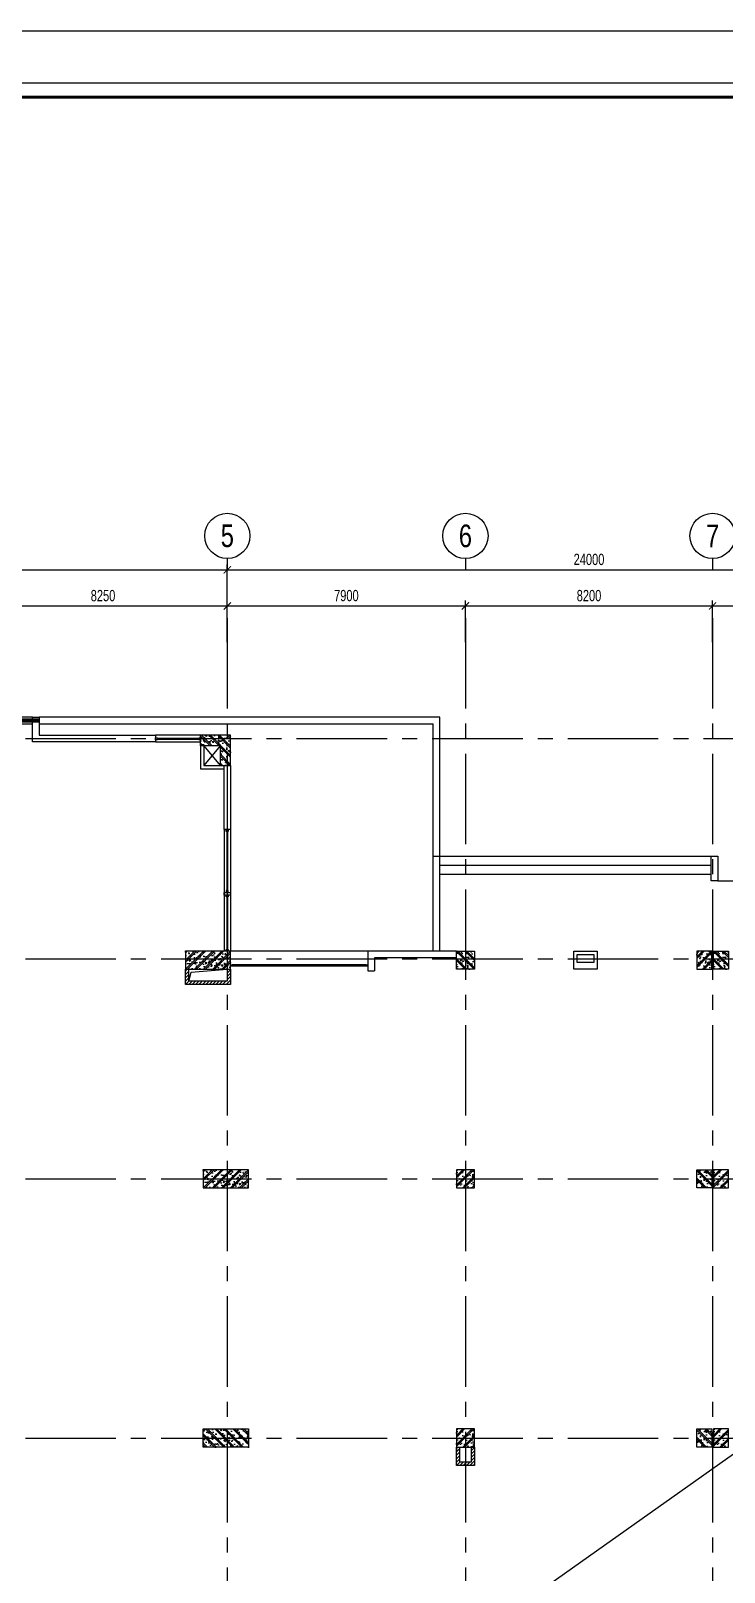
# Model space of a CAD drawing. Header units: millimetres. Extents: x 0 to 132458, y 0 to 365310.
# Drawn here: x 42305 to 65310, y 314183 to 365310 of the extents above; entities that cross this region are included whole.
import ezdxf
from ezdxf.enums import TextEntityAlignment as Align

# ---------------------------------------------------------------- set-up
doc = ezdxf.new("R2010")
doc.units = ezdxf.units.MM
doc.header["$LTSCALE"] = 400
doc.header["$PDSIZE"] = -2
doc.linetypes.add('CENTER2', pattern=[1.125, 0.75, -0.125, 0.125, -0.125])
doc.layers.get('0').update_dxf_attribs({"lineweight": 5})
doc.layers.get('Defpoints').update_dxf_attribs({"color": 2})
doc.layers.add('02.CDC.DIM', color=1, linetype='Continuous', lineweight=20)
for name, color, linetype in [('CDC-KHUNGTEN', 9, 'Continuous'), ('CDC.01.AXIS', 160, 'CENTER2'), ('CDC.02.DIM', 1, 'Continuous'), ('CDC.03.BORDER', 3, 'Continuous'), ('CDC.05.STEEL', 4, 'Continuous'), ('CDC.10.HATCH', 9, 'Continuous'), ('CDC.11.NOTE', 8, 'Continuous'), ('KCS_LANH_TO', 3, 'Continuous')]:
    doc.layers.add(name, color=color, linetype=linetype)
doc.layers.add('KCS_Plotter', color=11, linetype='Continuous', plot=False)
doc.styles.add('BIGTEXT', font='arial.ttf', dxfattribs={"width": 0.8})
doc.styles.add('KCS_SMTEXT', font='arial.ttf', dxfattribs={"width": 0.7})
doc.dimstyles.new('KCS_DIM150', dxfattribs={"dimscale": 150, "dimtxt": 2.5, "dimasz": 1.6, "dimexe": 1.2, "dimexo": 0, "dimgap": 1, "dimtad": 1, "dimdec": 0, "dimzin": 0, "dimdsep": 46, "dimtxsty": 'KCS_SMTEXT', "dimblk": 'ARCHTICK', "dimcen": 0, "dimdle": 1, "dimclrd": 256, "dimclre": 256, "dimclrt": 2, "dimadec": 0, "dimazin": 0, "dimtfac": 1, "dimtdec": 0, "dimtix": 1, "dimtmove": 2, "dimatfit": 3, "dimfxl": 1, "dimtolj": 1, "dimtzin": 0, "dimarcsym": 0})

# ---------------------------------------------------------------- blocks, each defined once
blk = doc.blocks.new('T1')
at = {"layer": 'CDC.10.HATCH'}
h = blk.add_hatch(dxfattribs=at)
h.set_pattern_fill('CHAU-01', color=256, scale=50, style=0, pattern_type=2)
h.set_pattern_definition([(130, (3514359.5, 0), (-358.63009, -31.376067), [37.5, -412.5]), (185, (3514359.5, 0), (69.37567, 376.09607), [30, -330]), (79.5486, (3514329.6, -2.6), (-289.25469, 344.71977), [31.870095, -350.571056]), (133.8158, (3514359.5, 100), (-533.62052, -82.75951), [56.25, -618.75]), (83.3644, (3514315.03, 93.1), (-467.33135, 487.05894), [47.80514, -525.8565]), (188.8158, (3514359.5, 100), (-467.33097, 487.0593), [45, -495]), (159, (3514309.5, 75), (-298.453526, -201.309445), [37.5, -412.5]), (214, (3514309.5, 75), (-121.657666, 362.57502), [30, -330]), (108.5486, (3514284.63, 58.22), (-420.111314, 161.26525), [31.870095, -350.571056]), (142.5, (3514359.5, 0), (-6.079928, 166.446927), [0, -326, 0, -335, 0, -331.25]), (172.5, (3514359.5, 0), (-131.534769, 197.205856), [0, -191, 0, -318.5, 0, -126.25]), (212.5, (3514471, 0), (-266.911218, -11.277436), [0, -125, 0, -390, 0, -517.5]), (222.5, (3514521, 0), (-291.593085, 50.05249), [0, -162.5, 0, -259, 0, -367.5]), (135, (3514359.5, 0), (150.26019, 150.26019), []), (135, (3514359.5, 61.25), (150.26019, 150.26019), [])])
h.paths.add_polyline_path([(1773680, -72848), (1773790, -72848), (1773790, -73738), (1773680, -73738)])
h.paths.add_polyline_path([(1772790, -72848), (1773680, -72848), (1773680, -73738), (1773440, -73738), (1773440, -73088), (1772790, -73088)])
h.paths.add_polyline_path([(1772790, -72738), (1773680, -72738), (1773680, -72848), (1772790, -72848)])
h.paths.add_polyline_path([(1773680, -72738), (1773790, -72738), (1773790, -72848), (1773680, -72848)])
h = blk.add_hatch(dxfattribs=at)
h.set_pattern_fill('CHAU-01', color=256, scale=50, style=0, pattern_type=2)
h.set_pattern_definition([(230, (3514359.5, -183495.4), (-358.63009, 31.376067), [37.5, -412.5]), (175, (3514359.5, -183495.4), (69.37567, -376.09607), [30, -330]), (280.4514, (3514329.6, -183492.77), (-289.25469, -344.71977), [31.870095, -350.571056]), (226.1842, (3514359.5, -183595.4), (-533.62052, 82.75951), [56.25, -618.75]), (276.6356, (3514315.03, -183588.5), (-467.33135, -487.05894), [47.80514, -525.8565]), (171.1842, (3514359.5, -183595.4), (-467.33097, -487.0593), [45, -495]), (201, (3514309.5, -183570.4), (-298.453526, 201.309445), [37.5, -412.5]), (146, (3514309.5, -183570.4), (-121.657666, -362.57502), [30, -330]), (251.4514, (3514284.63, -183553.6), (-420.111314, -161.26525), [31.870095, -350.571056]), (217.5, (3514359.5, -183495.39), (-6.079928, -166.446927), [0, -326, 0, -335, 0, -331.25]), (187.5, (3514359.5, -183495.39), (-131.534769, -197.205856), [0, -191, 0, -318.5, 0, -126.25]), (147.5, (3514471, -183495.39), (-266.911218, 11.277436), [0, -125, 0, -390, 0, -517.5]), (137.5, (3514521, -183495.39), (-291.593085, -50.05249), [0, -162.5, 0, -259, 0, -367.5]), (225, (3514359.5, -183495.39), (150.26019, -150.26019), []), (225, (3514359.5, -183556.64), (150.26019, -150.26019), [])])
h.paths.add_polyline_path([(1772290, -80498), (1773680, -80498), (1773680, -80148), (1772290, -80148)])
h.paths.add_polyline_path([(1772290, -80148), (1773680, -80148), (1773680, -79898), (1772290, -79898)])
h.paths.add_polyline_path([(1773680, -80148), (1773790, -80148), (1773790, -79898), (1773680, -79898)])
h.paths.add_polyline_path([(1773680, -80498), (1773790, -80498), (1773790, -80148), (1773680, -80148)])
h = blk.add_hatch(dxfattribs=at)
h.set_pattern_fill('CHAU-01', color=256, scale=50, angle=270, style=0, pattern_type=2)
h.set_pattern_definition([(320, (32523.42, -387218.96), (-31.376067, -358.63009), [37.5, -412.5]), (265, (32523.4, -387218.96), (376.09607, 69.37567), [30, -330]), (10.4514, (32520.8, -387248.85), (344.71977, -289.25469), [31.870095, -350.571056]), (316.1842, (32623.4, -387218.96), (-82.75951, -533.62052), [56.25, -618.75]), (6.6356, (32616.5, -387263.43), (487.05894, -467.33135), [47.80514, -525.8565]), (261.1842, (32623.4, -387218.96), (487.0593, -467.33097), [45, -495]), (291, (32598.42, -387268.96), (-201.309445, -298.453526), [37.5, -412.5]), (236, (32598.4, -387268.96), (362.57502, -121.657666), [30, -330]), (341.4514, (32581.64, -387293.83), (161.26525, -420.111314), [31.870095, -350.571056]), (307.5, (32523.42, -387218.96), (166.446927, -6.079928), [0, -326, 0, -335, 0, -331.25]), (277.5, (32523.42, -387218.96), (197.205856, -131.534769), [0, -191, 0, -318.5, 0, -126.25]), (237.5, (32523.42, -387107.46), (-11.277436, -266.911218), [0, -125, 0, -390, 0, -517.5]), (227.5, (32523.42, -387057.46), (50.05249, -291.593085), [0, -162.5, 0, -259, 0, -367.5]), (315, (32523.42, -387218.96), (150.26019, 150.26019), []), (315, (32584.67, -387218.96), (150.26019, 150.26019), [])])
h.paths.add_polyline_path([(1781880, -80498), (1781280, -80498), (1781280, -79898), (1781880, -79898)])
h = blk.add_hatch(dxfattribs=at)
h.set_pattern_fill('CHAU-01', color=256, scale=50, angle=270, style=0, pattern_type=2)
h.set_pattern_definition([(220, (3538511.33, -387218.96), (31.376067, -358.63009), [37.5, -412.5]), (275, (3538511.33, -387218.96), (-376.09607, 69.37567), [30, -330]), (169.5486, (3538513.94, -387248.85), (-344.71977, -289.25469), [31.870095, -350.571056]), (223.8158, (3538411.33, -387218.96), (82.75951, -533.62052), [56.25, -618.75]), (173.3644, (3538418.2, -387263.43), (-487.05894, -467.33135), [47.80514, -525.8565]), (278.8158, (3538411.3, -387218.96), (-487.0593, -467.33097), [45, -495]), (249, (3538436.33, -387268.96), (201.309445, -298.453526), [37.5, -412.5]), (304, (3538436.33, -387268.96), (-362.57502, -121.657666), [30, -330]), (198.5486, (3538453.1, -387293.83), (-161.26525, -420.111314), [31.870095, -350.571056]), (232.5, (3538511.33, -387218.96), (-166.446927, -6.079928), [0, -326, 0, -335, 0, -331.25]), (262.5, (3538511.33, -387218.96), (-197.205856, -131.534769), [0, -191, 0, -318.5, 0, -126.25]), (302.5, (3538511.33, -387107.46), (11.277436, -266.911218), [0, -125, 0, -390, 0, -517.5]), (312.5, (3538511.33, -387057.46), (-50.05249, -291.593085), [0, -162.5, 0, -259, 0, -367.5]), (225, (3538511.33, -387218.96), (-150.26019, 150.26019), []), (225, (3538450.08, -387218.96), (-150.26019, 150.26019), [])])
h.paths.add_polyline_path([(1789255, -79898), (1789255, -80498), (1789755, -80498), (1789755, -79898)])
h = blk.add_hatch(dxfattribs=at)
h.set_pattern_fill('CHAU-01', color=256, scale=50, angle=270, style=0, pattern_type=2)
h.set_pattern_definition([(320, (41048.68, -387218.96), (-31.376067, -358.63009), [37.5, -412.5]), (265, (41048.68, -387218.96), (376.09607, 69.37567), [30, -330]), (10.4514, (41046.06, -387248.85), (344.71977, -289.25469), [31.870095, -350.571056]), (316.1842, (41148.68, -387218.96), (-82.75951, -533.62052), [56.25, -618.75]), (6.6356, (41141.8, -387263.43), (487.05894, -467.33135), [47.80514, -525.8565]), (261.1842, (41148.7, -387218.96), (487.0593, -467.33097), [45, -495]), (291, (41123.68, -387268.96), (-201.309445, -298.453526), [37.5, -412.5]), (236, (41123.68, -387268.96), (362.57502, -121.657666), [30, -330]), (341.4514, (41106.9, -387293.83), (161.26525, -420.111314), [31.870095, -350.571056]), (307.5, (41048.68, -387218.96), (166.446927, -6.079928), [0, -326, 0, -335, 0, -331.25]), (277.5, (41048.68, -387218.96), (197.205856, -131.534769), [0, -191, 0, -318.5, 0, -126.25]), (237.5, (41048.68, -387107.46), (-11.277436, -266.911218), [0, -125, 0, -390, 0, -517.5]), (227.5, (41048.68, -387057.46), (50.05249, -291.593085), [0, -162.5, 0, -259, 0, -367.5]), (315, (41048.68, -387218.96), (150.26019, 150.26019), []), (315, (41109.93, -387218.96), (150.26019, 150.26019), [])])
h.paths.add_polyline_path([(1790305, -79898), (1790305, -80498), (1789805, -80498), (1789805, -79898)])
h = blk.add_hatch(dxfattribs=at)
h.set_pattern_fill('CHAU-01', color=256, scale=50, style=0, pattern_type=2)
h.set_pattern_definition([(230, (3514949.54, -190745.43), (-358.63009, 31.376067), [37.5, -412.5]), (175, (3514949.54, -190745.43), (69.37567, -376.09607), [30, -330]), (280.4514, (3514919.65, -190742.8), (-289.25469, -344.71977), [31.870095, -350.571056]), (226.1842, (3514949.54, -190845.43), (-533.62052, 82.75951), [56.25, -618.75]), (276.6356, (3514905.07, -190838.53), (-467.33135, -487.05894), [47.80514, -525.8565]), (171.1842, (3514949.54, -190845.43), (-467.33097, -487.0593), [45, -495]), (201, (3514899.54, -190820.43), (-298.453526, 201.309445), [37.5, -412.5]), (146, (3514899.54, -190820.43), (-121.657666, -362.57502), [30, -330]), (251.4514, (3514874.67, -190803.65), (-420.111314, -161.26525), [31.870095, -350.571056]), (217.5, (3514949.54, -190745.43), (-6.079928, -166.446927), [0, -326, 0, -335, 0, -331.25]), (187.5, (3514949.54, -190745.43), (-131.534769, -197.205856), [0, -191, 0, -318.5, 0, -126.25]), (147.5, (3515061.04, -190745.43), (-266.911218, 11.277436), [0, -125, 0, -390, 0, -517.5]), (137.5, (3515111.04, -190745.43), (-291.593085, -50.05249), [0, -162.5, 0, -259, 0, -367.5]), (225, (3514949.54, -190745.43), (150.26019, -150.26019), []), (225, (3514949.54, -190806.68), (150.26019, -150.26019), [])])
h.paths.add_polyline_path([(1772880, -87748), (1774270, -87748), (1774270, -87398), (1772880, -87398)])
h.paths.add_polyline_path([(1772880, -87398), (1774270, -87398), (1774270, -87148), (1772880, -87148)])
h.paths.add_polyline_path([(1774270, -87398), (1774380, -87398), (1774380, -87148), (1774270, -87148)])
h.paths.add_polyline_path([(1774270, -87748), (1774380, -87748), (1774380, -87398), (1774270, -87398)])
h = blk.add_hatch(dxfattribs=at)
h.set_pattern_fill('CHAU-01', color=256, scale=50, angle=270, style=0, pattern_type=2)
h.set_pattern_definition([(40, (32523.42, 219573.62), (-31.376067, 358.63009), [37.5, -412.5]), (95, (32523.4, 219573.6), (376.09607, -69.37567), [30, -330]), (349.5486, (32520.8, 219603.5), (344.71977, 289.25469), [31.870095, -350.571056]), (43.8158, (32623.4, 219573.6), (-82.75951, 533.62052), [56.25, -618.75]), (353.3644, (32616.5, 219618.1), (487.05894, 467.33135), [47.80514, -525.8565]), (98.8158, (32623.4, 219573.6), (487.0593, 467.33097), [45, -495]), (69, (32598.42, 219623.62), (-201.309445, 298.453526), [37.5, -412.5]), (124, (32598.4, 219623.6), (362.57502, 121.657666), [30, -330]), (18.5486, (32581.64, 219648.5), (161.26525, 420.111314), [31.870095, -350.571056]), (52.5, (32523.42, 219573.62), (166.446927, 6.079928), [0, -326, 0, -335, 0, -331.25]), (82.5, (32523.42, 219573.62), (197.205856, 131.534769), [0, -191, 0, -318.5, 0, -126.25]), (122.5, (32523.42, 219462.12), (-11.277436, 266.911218), [0, -125, 0, -390, 0, -517.5]), (132.5, (32523.42, 219412.12), (50.05249, 291.593085), [0, -162.5, 0, -259, 0, -367.5]), (45, (32523.42, 219573.62), (150.26019, -150.26019), []), (45, (32584.67, 219573.62), (150.26019, -150.26019), [])])
h.paths.add_polyline_path([(1781880, -87148), (1781280, -87148), (1781280, -87748), (1781880, -87748)])
h = blk.add_hatch(dxfattribs=at)
h.set_pattern_fill('CHAU-01', color=256, scale=50, angle=270, style=0, pattern_type=2)
h.set_pattern_definition([(140, (3538511.33, 219573.62), (31.376067, 358.63009), [37.5, -412.5]), (85, (3538511.33, 219573.6), (-376.09607, -69.37567), [30, -330]), (190.4514, (3538513.94, 219603.5), (-344.71977, 289.25469), [31.870095, -350.571056]), (136.1842, (3538411.33, 219573.6), (82.75951, 533.62052), [56.25, -618.75]), (186.6356, (3538418.2, 219618.1), (-487.05894, 467.33135), [47.80514, -525.8565]), (81.1842, (3538411.3, 219573.6), (-487.0593, 467.33097), [45, -495]), (111, (3538436.33, 219623.62), (201.309445, 298.453526), [37.5, -412.5]), (56, (3538436.33, 219623.6), (-362.57502, 121.657666), [30, -330]), (161.4514, (3538453.1, 219648.5), (-161.26525, 420.111314), [31.870095, -350.571056]), (127.5, (3538511.33, 219573.62), (-166.446927, 6.079928), [0, -326, 0, -335, 0, -331.25]), (97.5, (3538511.33, 219573.62), (-197.205856, 131.534769), [0, -191, 0, -318.5, 0, -126.25]), (57.5, (3538511.33, 219462.12), (11.277436, 266.911218), [0, -125, 0, -390, 0, -517.5]), (47.5, (3538511.33, 219412.12), (-50.05249, 291.593085), [0, -162.5, 0, -259, 0, -367.5]), (135, (3538511.33, 219573.62), (-150.26019, -150.26019), []), (135, (3538450.08, 219573.62), (-150.26019, -150.26019), [])])
h.paths.add_polyline_path([(1789255, -87148), (1789255, -87748), (1789755, -87748), (1789755, -87148)])
h = blk.add_hatch(dxfattribs=at)
h.set_pattern_fill('CHAU-01', color=256, scale=50, angle=270, style=0, pattern_type=2)
h.set_pattern_definition([(40, (41048.68, 219573.62), (-31.376067, 358.63009), [37.5, -412.5]), (95, (41048.68, 219573.6), (376.09607, -69.37567), [30, -330]), (349.5486, (41046.06, 219603.5), (344.71977, 289.25469), [31.870095, -350.571056]), (43.8158, (41148.68, 219573.6), (-82.75951, 533.62052), [56.25, -618.75]), (353.3644, (41141.8, 219618.1), (487.05894, 467.33135), [47.80514, -525.8565]), (98.8158, (41148.7, 219573.6), (487.0593, 467.33097), [45, -495]), (69, (41123.68, 219623.62), (-201.309445, 298.453526), [37.5, -412.5]), (124, (41123.68, 219623.6), (362.57502, 121.657666), [30, -330]), (18.5486, (41106.9, 219648.5), (161.26525, 420.111314), [31.870095, -350.571056]), (52.5, (41048.68, 219573.62), (166.446927, 6.079928), [0, -326, 0, -335, 0, -331.25]), (82.5, (41048.68, 219573.62), (197.205856, 131.534769), [0, -191, 0, -318.5, 0, -126.25]), (122.5, (41048.68, 219462.12), (-11.277436, 266.911218), [0, -125, 0, -390, 0, -517.5]), (132.5, (41048.68, 219412.12), (50.05249, 291.593085), [0, -162.5, 0, -259, 0, -367.5]), (45, (41048.68, 219573.62), (150.26019, -150.26019), []), (45, (41109.93, 219573.62), (150.26019, -150.26019), [])])
h.paths.add_polyline_path([(1790305, -87148), (1790305, -87748), (1789805, -87748), (1789805, -87148)])
h = blk.add_hatch(dxfattribs=at)
h.set_pattern_fill('CHAU-01', color=256, scale=50, style=0, pattern_type=2)
h.set_pattern_definition([(130, (3514949.54, 7250.04), (-358.63009, -31.376067), [37.5, -412.5]), (185, (3514949.54, 7250.04), (69.37567, 376.09607), [30, -330]), (79.5486, (3514919.65, 7247.43), (-289.25469, 344.71977), [31.870095, -350.571056]), (133.8158, (3514949.54, 7350.04), (-533.62052, -82.75951), [56.25, -618.75]), (83.3644, (3514905.07, 7343.14), (-467.33135, 487.05894), [47.80514, -525.8565]), (188.8158, (3514949.54, 7350.04), (-467.33097, 487.0593), [45, -495]), (159, (3514899.54, 7325.04), (-298.453526, -201.309445), [37.5, -412.5]), (214, (3514899.54, 7325.04), (-121.657666, 362.57502), [30, -330]), (108.5486, (3514874.67, 7308.27), (-420.111314, 161.26525), [31.870095, -350.571056]), (142.5, (3514949.54, 7250.04), (-6.079928, 166.446927), [0, -326, 0, -335, 0, -331.25]), (172.5, (3514949.54, 7250.04), (-131.534769, 197.205856), [0, -191, 0, -318.5, 0, -126.25]), (212.5, (3515061.04, 7250.04), (-266.911218, -11.277436), [0, -125, 0, -390, 0, -517.5]), (222.5, (3515111.04, 7250.04), (-291.593085, 50.05249), [0, -162.5, 0, -259, 0, -367.5]), (135, (3514949.54, 7250.04), (150.26019, 150.26019), []), (135, (3514949.54, 7311.3), (150.26019, 150.26019), [])])
h.paths.add_polyline_path([(1772880, -95748), (1774270, -95748), (1774270, -96098), (1772880, -96098)])
h.paths.add_polyline_path([(1772880, -96098), (1774270, -96098), (1774270, -96348), (1772880, -96348)])
h.paths.add_polyline_path([(1774270, -96098), (1774380, -96098), (1774380, -96348), (1774270, -96348)])
h.paths.add_polyline_path([(1774270, -95748), (1774380, -95748), (1774380, -96098), (1774270, -96098)])
h = blk.add_hatch(dxfattribs=at)
h.set_pattern_fill('CHAU-01', color=256, scale=50, angle=270, style=0, pattern_type=2)
h.set_pattern_definition([(40, (32523.42, 210973.62), (-31.376067, 358.63009), [37.5, -412.5]), (95, (32523.4, 210973.6), (376.09607, -69.37567), [30, -330]), (349.5486, (32520.8, 211003.5), (344.71977, 289.25469), [31.870095, -350.571056]), (43.8158, (32623.4, 210973.6), (-82.75951, 533.62052), [56.25, -618.75]), (353.3644, (32616.5, 211018.1), (487.05894, 467.33135), [47.80514, -525.8565]), (98.8158, (32623.4, 210973.6), (487.0593, 467.33097), [45, -495]), (69, (32598.42, 211023.62), (-201.309445, 298.453526), [37.5, -412.5]), (124, (32598.4, 211023.6), (362.57502, 121.657666), [30, -330]), (18.5486, (32581.64, 211048.5), (161.26525, 420.111314), [31.870095, -350.571056]), (52.5, (32523.42, 210973.62), (166.446927, 6.079928), [0, -326, 0, -335, 0, -331.25]), (82.5, (32523.42, 210973.62), (197.205856, 131.534769), [0, -191, 0, -318.5, 0, -126.25]), (122.5, (32523.42, 210862.12), (-11.277436, 266.911218), [0, -125, 0, -390, 0, -517.5]), (132.5, (32523.42, 210812.12), (50.05249, 291.593085), [0, -162.5, 0, -259, 0, -367.5]), (45, (32523.42, 210973.62), (150.26019, -150.26019), []), (45, (32584.67, 210973.62), (150.26019, -150.26019), [])])
h.paths.add_polyline_path([(1781880, -95748), (1781280, -95748), (1781280, -96348), (1781880, -96348)])
h = blk.add_hatch(dxfattribs=at)
h.set_pattern_fill('CHAU-01', color=256, scale=50, angle=270, style=0, pattern_type=2)
h.set_pattern_definition([(140, (3538511.33, 210973.62), (31.376067, 358.63009), [37.5, -412.5]), (85, (3538511.33, 210973.6), (-376.09607, -69.37567), [30, -330]), (190.4514, (3538513.94, 211003.5), (-344.71977, 289.25469), [31.870095, -350.571056]), (136.1842, (3538411.33, 210973.6), (82.75951, 533.62052), [56.25, -618.75]), (186.6356, (3538418.2, 211018.1), (-487.05894, 467.33135), [47.80514, -525.8565]), (81.1842, (3538411.3, 210973.6), (-487.0593, 467.33097), [45, -495]), (111, (3538436.33, 211023.62), (201.309445, 298.453526), [37.5, -412.5]), (56, (3538436.33, 211023.6), (-362.57502, 121.657666), [30, -330]), (161.4514, (3538453.1, 211048.5), (-161.26525, 420.111314), [31.870095, -350.571056]), (127.5, (3538511.33, 210973.62), (-166.446927, 6.079928), [0, -326, 0, -335, 0, -331.25]), (97.5, (3538511.33, 210973.62), (-197.205856, 131.534769), [0, -191, 0, -318.5, 0, -126.25]), (57.5, (3538511.33, 210862.12), (11.277436, 266.911218), [0, -125, 0, -390, 0, -517.5]), (47.5, (3538511.33, 210812.12), (-50.05249, 291.593085), [0, -162.5, 0, -259, 0, -367.5]), (135, (3538511.33, 210973.62), (-150.26019, -150.26019), []), (135, (3538450.08, 210973.62), (-150.26019, -150.26019), [])])
h.paths.add_polyline_path([(1789255, -95748), (1789255, -96348), (1789755, -96348), (1789755, -95748)])
h = blk.add_hatch(dxfattribs=at)
h.set_pattern_fill('CHAU-01', color=256, scale=50, angle=270, style=0, pattern_type=2)
h.set_pattern_definition([(40, (41048.68, 210973.62), (-31.376067, 358.63009), [37.5, -412.5]), (95, (41048.68, 210973.6), (376.09607, -69.37567), [30, -330]), (349.5486, (41046.06, 211003.5), (344.71977, 289.25469), [31.870095, -350.571056]), (43.8158, (41148.68, 210973.6), (-82.75951, 533.62052), [56.25, -618.75]), (353.3644, (41141.8, 211018.1), (487.05894, 467.33135), [47.80514, -525.8565]), (98.8158, (41148.7, 210973.6), (487.0593, 467.33097), [45, -495]), (69, (41123.68, 211023.62), (-201.309445, 298.453526), [37.5, -412.5]), (124, (41123.68, 211023.6), (362.57502, 121.657666), [30, -330]), (18.5486, (41106.9, 211048.5), (161.26525, 420.111314), [31.870095, -350.571056]), (52.5, (41048.68, 210973.62), (166.446927, 6.079928), [0, -326, 0, -335, 0, -331.25]), (82.5, (41048.68, 210973.62), (197.205856, 131.534769), [0, -191, 0, -318.5, 0, -126.25]), (122.5, (41048.68, 210862.12), (-11.277436, 266.911218), [0, -125, 0, -390, 0, -517.5]), (132.5, (41048.68, 210812.12), (50.05249, 291.593085), [0, -162.5, 0, -259, 0, -367.5]), (45, (41048.68, 210973.62), (150.26019, -150.26019), []), (45, (41109.93, 210973.62), (150.26019, -150.26019), [])])
h.paths.add_polyline_path([(1790305, -95748), (1790305, -96348), (1789805, -96348), (1789805, -95748)])
at = {"layer": 'CDC.05.STEEL', "ltscale": 2000}
for p, q in [((1773790, -72738), (1772790, -72738)), ((1772790, -73088), (1772790, -72738)), ((1773440, -73088), (1772790, -73088)), ((1773440, -73088), (1773440, -73738)), ((1773790, -73738), (1773790, -72738)), ((1773440, -73738), (1773790, -73738))]:
    blk.add_line(p, q, dxfattribs=at)
for points in [[(1772290, -80498), (1773790, -80498), (1773790, -79898), (1772290, -79898)], [(1781880, -79898), (1781880, -80498), (1781280, -80498), (1781280, -79898)], [(1789255, -79898), (1789255, -80498), (1789755, -80498), (1789755, -79898)], [(1790305, -79898), (1790305, -80498), (1789805, -80498), (1789805, -79898)], [(1772880, -87748), (1774380, -87748), (1774380, -87148), (1772880, -87148)], [(1781880, -87748), (1781880, -87148), (1781280, -87148), (1781280, -87748)], [(1789255, -87748), (1789255, -87148), (1789755, -87148), (1789755, -87748)], [(1790305, -87748), (1790305, -87148), (1789805, -87148), (1789805, -87748)], [(1772880, -95748), (1774380, -95748), (1774380, -96348), (1772880, -96348)], [(1781880, -96348), (1781880, -95748), (1781280, -95748), (1781280, -96348)], [(1789255, -96348), (1789255, -95748), (1789755, -95748), (1789755, -96348)], [(1790305, -96348), (1790305, -95748), (1789805, -95748), (1789805, -96348)]]:
    blk.add_lwpolyline(points, close=True, dxfattribs=at)
blk = doc.blocks.new('_ArchTick')
at = {"color": 0, "linetype": 'ByBlock', "const_width": 0.15}
blk.add_lwpolyline([(-0.5, -0.5), (0.5, 0.5)], dxfattribs=at)
blk = doc.blocks.new('*D68')
at = {"layer": 'CDC.02.DIM', "lineweight": -2, "ltscale": 10, "transparency": 16777216}
for p, q in [((15675, 347432), (48975, 347432)), ((15825, 345032), (15825, 347612)), ((48825, 345032), (48825, 347612))]:
    blk.add_line(p, q, dxfattribs=at)
at = {"layer": 'Defpoints', "color": 0, "ltscale": 10, "transparency": 16777216}
for p in [(48825, 347432), (15825, 345032), (48825, 345032)]:
    blk.add_point(p, dxfattribs=at)
at = {"layer": 'CDC.02.DIM', "lineweight": -2, "ltscale": 10, "transparency": 16777216, "xscale": 240, "yscale": 240, "zscale": 240, "rotation": 180}
blk.add_blockref('_ArchTick', (15825, 347432), dxfattribs=at)
at = {"layer": 'CDC.02.DIM', "lineweight": -2, "ltscale": 10, "transparency": 16777216, "xscale": 240, "yscale": 240, "zscale": 240}
blk.add_blockref('_ArchTick', (48825, 347432), dxfattribs=at)
at = {"layer": 'CDC.02.DIM', "color": 2, "ltscale": 10, "transparency": 16777216, "insert": (28200, 347774), "char_height": 375, "attachment_point": 5, "style": 'KCS_SMTEXT'}
blk.add_mtext('\\A1;33000', dxfattribs=at)
blk = doc.blocks.new('*D70')
at = {"layer": 'CDC.02.DIM', "lineweight": -2, "ltscale": 10, "transparency": 16777216}
for p, q in [((48675, 347432), (72975, 347432)), ((48825, 345032), (48825, 347612)), ((72825, 345032), (72825, 347612))]:
    blk.add_line(p, q, dxfattribs=at)
at = {"layer": 'Defpoints', "color": 0, "ltscale": 10, "transparency": 16777216}
for p in [(72825, 347432), (48825, 345032), (72825, 345032)]:
    blk.add_point(p, dxfattribs=at)
at = {"layer": 'CDC.02.DIM', "lineweight": -2, "ltscale": 10, "transparency": 16777216, "xscale": 240, "yscale": 240, "zscale": 240, "rotation": 180}
blk.add_blockref('_ArchTick', (48825, 347432), dxfattribs=at)
at = {"layer": 'CDC.02.DIM', "lineweight": -2, "ltscale": 10, "transparency": 16777216, "xscale": 240, "yscale": 240, "zscale": 240}
blk.add_blockref('_ArchTick', (72825, 347432), dxfattribs=at)
at = {"layer": 'CDC.02.DIM', "color": 2, "ltscale": 10, "transparency": 16777216, "insert": (60825, 347774), "char_height": 375, "attachment_point": 5, "style": 'KCS_SMTEXT'}
blk.add_mtext('\\A1;24000', dxfattribs=at)
blk = doc.blocks.new('*D74')
at = {"layer": 'CDC.02.DIM', "lineweight": -2, "ltscale": 10, "transparency": 16777216}
for p, q in [((40425, 346232), (48975, 346232)), ((40575, 345032), (40575, 346412)), ((48825, 345032), (48825, 346412))]:
    blk.add_line(p, q, dxfattribs=at)
at = {"layer": 'Defpoints', "color": 0, "ltscale": 10, "transparency": 16777216}
for p in [(48825, 346232), (40575, 345032), (48825, 345032)]:
    blk.add_point(p, dxfattribs=at)
at = {"layer": 'CDC.02.DIM', "lineweight": -2, "ltscale": 10, "transparency": 16777216, "xscale": 240, "yscale": 240, "zscale": 240, "rotation": 180}
blk.add_blockref('_ArchTick', (40575, 346232), dxfattribs=at)
at = {"layer": 'CDC.02.DIM', "lineweight": -2, "ltscale": 10, "transparency": 16777216, "xscale": 240, "yscale": 240, "zscale": 240}
blk.add_blockref('_ArchTick', (48825, 346232), dxfattribs=at)
at = {"layer": 'CDC.02.DIM', "color": 2, "ltscale": 10, "transparency": 16777216, "insert": (44700, 346574), "char_height": 375, "attachment_point": 5, "style": 'KCS_SMTEXT'}
blk.add_mtext('\\A1;8250', dxfattribs=at)
blk = doc.blocks.new('*D79')
at = {"layer": 'CDC.02.DIM', "lineweight": -2, "ltscale": 10, "transparency": 16777216}
for p, q in [((48675, 346232), (56875, 346232)), ((48825, 345032), (48825, 346412)), ((56725, 345032), (56725, 346412))]:
    blk.add_line(p, q, dxfattribs=at)
at = {"layer": 'Defpoints', "color": 0, "ltscale": 10, "transparency": 16777216}
for p in [(56725, 346232), (48825, 345032), (56725, 345032)]:
    blk.add_point(p, dxfattribs=at)
at = {"layer": 'CDC.02.DIM', "lineweight": -2, "ltscale": 10, "transparency": 16777216, "xscale": 240, "yscale": 240, "zscale": 240, "rotation": 180}
blk.add_blockref('_ArchTick', (48825, 346232), dxfattribs=at)
at = {"layer": 'CDC.02.DIM', "lineweight": -2, "ltscale": 10, "transparency": 16777216, "xscale": 240, "yscale": 240, "zscale": 240}
blk.add_blockref('_ArchTick', (56725, 346232), dxfattribs=at)
at = {"layer": 'CDC.02.DIM', "color": 2, "ltscale": 10, "transparency": 16777216, "insert": (52775, 346574), "char_height": 375, "attachment_point": 5, "style": 'KCS_SMTEXT'}
blk.add_mtext('\\A1;7900', dxfattribs=at)
blk = doc.blocks.new('*D80')
at = {"layer": 'CDC.02.DIM', "lineweight": -2, "ltscale": 10, "transparency": 16777216}
for p, q in [((56575, 346232), (65075, 346232)), ((56725, 345032), (56725, 346412)), ((64925, 345032), (64925, 346412))]:
    blk.add_line(p, q, dxfattribs=at)
at = {"layer": 'Defpoints', "color": 0, "ltscale": 10, "transparency": 16777216}
for p in [(64925, 346232), (56725, 345032), (64925, 345032)]:
    blk.add_point(p, dxfattribs=at)
at = {"layer": 'CDC.02.DIM', "lineweight": -2, "ltscale": 10, "transparency": 16777216, "xscale": 240, "yscale": 240, "zscale": 240, "rotation": 180}
blk.add_blockref('_ArchTick', (56725, 346232), dxfattribs=at)
at = {"layer": 'CDC.02.DIM', "lineweight": -2, "ltscale": 10, "transparency": 16777216, "xscale": 240, "yscale": 240, "zscale": 240}
blk.add_blockref('_ArchTick', (64925, 346232), dxfattribs=at)
at = {"layer": 'CDC.02.DIM', "color": 2, "ltscale": 10, "transparency": 16777216, "insert": (60825, 346574), "char_height": 375, "attachment_point": 5, "style": 'KCS_SMTEXT'}
blk.add_mtext('\\A1;8200', dxfattribs=at)
blk = doc.blocks.new('*D81')
at = {"layer": 'CDC.02.DIM', "lineweight": -2, "ltscale": 10, "transparency": 16777216}
for p, q in [((64775, 346232), (72975, 346232)), ((64925, 345032), (64925, 346412)), ((72825, 345032), (72825, 346412))]:
    blk.add_line(p, q, dxfattribs=at)
at = {"layer": 'Defpoints', "color": 0, "ltscale": 10, "transparency": 16777216}
for p in [(72825, 346232), (64925, 345032), (72825, 345032)]:
    blk.add_point(p, dxfattribs=at)
at = {"layer": 'CDC.02.DIM', "lineweight": -2, "ltscale": 10, "transparency": 16777216, "xscale": 240, "yscale": 240, "zscale": 240, "rotation": 180}
blk.add_blockref('_ArchTick', (64925, 346232), dxfattribs=at)
at = {"layer": 'CDC.02.DIM', "lineweight": -2, "ltscale": 10, "transparency": 16777216, "xscale": 240, "yscale": 240, "zscale": 240}
blk.add_blockref('_ArchTick', (72825, 346232), dxfattribs=at)
at = {"layer": 'CDC.02.DIM', "color": 2, "ltscale": 10, "transparency": 16777216, "insert": (68875, 346574), "char_height": 375, "attachment_point": 5, "style": 'KCS_SMTEXT'}
blk.add_mtext('\\A1;7900', dxfattribs=at)
blk = doc.blocks.new('_Axis name')
at = {"layer": 'CDC.02.DIM'}
blk.add_line((0, 2.5), (0, 0), dxfattribs=at)
blk.add_circle((0, 7.5), 5, dxfattribs=at)
at = {"layer": 'CDC.02.DIM', "style": 'BIGTEXT', "width": 0.75}
blk.add_attdef('.', text='', height=5, dxfattribs=at).set_placement((0, 7.5), align=Align.MIDDLE)
blk = doc.blocks.new('Khung tên chuẩn')
at = {"layer": 'CDC-KHUNGTEN', "color": 8}
blk.add_lwpolyline([(75096, 1100), (83000, 1100), (83000, 58300), (3000, 58300), (3000, 1100), (75096, 1100)], dxfattribs=at)
at = {"layer": 'CDC-KHUNGTEN', "color": 255, "lineweight": 60}
blk.add_lwpolyline([(74900, 1400), (74900, 58000), (3300, 58000), (3300, 1400), (74900, 1400)], close=True, dxfattribs=at)
at = {"layer": 'Defpoints', "color": 1, "ltscale": 0.2}
blk.add_lwpolyline([(0, 0), (0, 59400), (84100, 59400), (84100, 0), (0, 0)], close=True, dxfattribs=at)

msp = doc.modelspace()

# ---------------------------------------------------------------- hatches: boundary and pattern name
at = {"layer": 'CDC.10.HATCH', "ltscale": 10}
h = msp.add_hatch(dxfattribs=at)
h.set_pattern_fill('ANSI31', color=256, scale=25, style=0)
h.set_pattern_definition([(45, (47435.145, 333672.466), (-56.1266, 56.1266), [])])
h.paths.add_polyline_path([(48935, 334182.5), (48825.1, 334182.5), (48825.1, 333782.5), (47545, 333782.5), (47545, 334182.5), (47435.1, 334182.5), (47435.1, 333672.5), (48935, 333672.5)])
h = msp.add_hatch(dxfattribs=at)
h.set_pattern_fill('ANSI31', color=256, scale=25, style=0)
h.set_pattern_definition([(45, (56425.1, 317722.426), (-56.1266, 56.1266), [])])
h.paths.add_polyline_path([(56725.1, 317832.4), (56535.1, 317832.4), (56535.1, 318332.4), (56425.1, 318332.4), (56425.1, 317722.4), (56725.1, 317722.4)])
h.paths.add_polyline_path([(57025.1, 318332.4), (56915.1, 318332.4), (56915.1, 317832.4), (56725.1, 317832.4), (56725.1, 317722.4), (57025.1, 317722.4)])

# ---------------------------------------------------------------- linework, layer by layer
at = {"layer": 'CDC.01.AXIS', "ltscale": 10}
for p, q in [((48825.1, 345832.4), (48825.1, 296032.4)), ((56725.2, 345832.4), (56725.2, 296032.4)), ((64925.2, 345832.4), (64925.2, 296032.4)), ((10625.1, 341832.4), (111025.4, 341832.4)), ((10625.1, 334532.4), (111025.4, 334532.4)), ((10625.1, 327232.4), (111025.4, 327232.4)), ((10625.1, 318632.4), (111025.4, 318632.4))]:
    msp.add_line(p, q, dxfattribs=at)
at = {"layer": 'CDC.03.BORDER', "ltscale": 10}
for p, q in [((55875.1, 342542.5), (42585, 342542.5)), ((55655.1, 337932.4), (55655.1, 342322.5)), ((55875.1, 337932.4), (55875.1, 342542.5)), ((55655.1, 334782.5), (55655.1, 341832.4)), ((65100.4, 337112.4), (66380.4, 337112.4)), ((65100.4, 337112.4), (66380.4, 337112.4)), ((53485, 334782.5), (48934.9, 334782.5)), ((56425.1, 334782.5), (53485, 334782.5)), ((53485, 334782.5), (53485, 334132.4)), ((56425.1, 334562.5), (53705, 334562.5)), ((53705, 334562.5), (53705, 334132.4)), ((53485, 334132.4), (53705, 334132.4)), ((61100.4, 334182.5), (60324.7, 334182.5)), ((56425.1, 318332.4), (56425.1, 318222.4))]:
    msp.add_line(p, q, dxfattribs=at)
at = {"layer": 'CDC.03.BORDER'}
for p, q in [((42585, 342322.5), (55655.1, 342322.5)), ((55875.1, 334782.5), (55875.1, 341832.4)), ((55655.1, 337932.4), (64880.4, 337932.4)), ((55875.1, 337932.4), (64880.4, 337932.4)), ((55875.1, 337632.4), (64880.4, 337632.4)), ((55875.1, 337632.4), (64880.4, 337632.4)), ((55875.1, 337332.4), (64880.4, 337332.4))]:
    msp.add_line(p, q, dxfattribs=at)
at = {"layer": 'CDC.03.BORDER', "ltscale": 10}
for points in [[(42585, 341722.5), (42365, 341722.5), (42365, 342542.5), (42585, 342542.5), (42585, 341942.5)], [(42585, 341942.5), (46445.1, 341942.5), (46445.1, 341722.5), (42585, 341722.5)], [(47935.1, 341592.1), (47935.1, 340832.1), (48715.4, 340832.1)], [(48045.1, 341592.1), (48045.1, 340942.1), (48585.3, 340942.1)], [(48715.1, 339872.5), (48715.1, 340942.1), (48935.1, 340942.1), (48935.1, 339872.5), (48935.1, 339872.5)], [(48935.1, 339872.5), (48935.1, 338812.7), (48715.1, 338812.7), (48715.1, 339872.5)], [(60324.7, 334182.5), (60324.7, 334782.5), (61100.4, 334782.5), (61100.4, 334182.5)], [(60434.7, 334402.5), (60434.7, 334672.5), (60990.4, 334672.5), (60990.4, 334402.5), (60434.7, 334402.5)], [(48935, 334182.5), (48935, 333672.5), (47435, 333672.5), (47435, 334182.5)], [(48825, 334182.5), (48825, 333782.5), (47545, 333782.5), (47545, 334182.5)]]:
    msp.add_lwpolyline(points, dxfattribs=at)
for points in [[(46445.1, 341722.5), (47935.1, 341722.5), (47935.1, 341942.1), (46445.1, 341942.1)], [(56425.1, 318332.4), (57025.1, 318332.4), (57025.1, 317722.4), (56425.1, 317722.4)], [(56535.1, 318332.4), (56915.1, 318332.4), (56915.1, 317832.4), (56535.1, 317832.4)]]:
    msp.add_lwpolyline(points, close=True, dxfattribs=at)
at = {"layer": 'CDC.03.BORDER'}
msp.add_lwpolyline([(65100.4, 337112.4), (64880.4, 337112.4), (64880.4, 337932.4), (65100.4, 337932.4)], close=True, dxfattribs=at)
at = {"layer": 'CDC.10.HATCH', "ltscale": 10}
for p, q in [((48585.3, 341592.1), (48045.1, 340942.1)), ((48045.1, 341592.1), (48585.3, 340942.1))]:
    msp.add_line(p, q, dxfattribs=at)
msp.add_lwpolyline([(47545, 333782.5), (47624.5, 334079.7), (48825, 334182.5)], dxfattribs=at)
at = {"layer": 'CDC.11.NOTE'}
for p, q in [((48715.1, 338812.7), (48715.1, 334782.5)), ((48935.1, 338812.7), (48935.1, 334782.5)), ((53437, 334330.5), (48983, 334330.4)), ((53437, 334309.6), (48983, 334309.6)), ((53437, 334303.3), (48983, 334303.3)), ((53437, 334282.5), (48983, 334282.4))]:
    msp.add_line(p, q, dxfattribs=at)
for points in [[(40875.4, 342322.5), (42365, 342322.5), (42365, 342542.5), (40875.4, 342542.5)], [(42305, 342455.4), (42365, 342455.4), (42365, 342395.4), (42305, 342395.4)], [(46445.1, 341855.4), (46505.1, 341855.4), (46505.1, 341795.4), (46445.1, 341795.4)], [(47875.1, 341855.4), (47935.1, 341855.4), (47935.1, 341795.4), (47875.1, 341795.4)], [(48848, 338812.7), (48848, 338752.7), (48788, 338752.7), (48788, 338812.7)], [(48935.1, 336643.8), (48715.1, 336643.8), (48715.1, 336731.2), (48935.1, 336731.2)], [(48848, 336731.2), (48848, 336791.2), (48788, 336791.2), (48788, 336731.2)], [(48848, 336643.8), (48848, 336583.8), (48788, 336583.8), (48788, 336643.8)], [(48848, 334842.5), (48848, 334782.5), (48788, 334782.5), (48788, 334842.5)], [(48935, 334282.5), (48935, 334330.5), (48983.1, 334330.5), (48983.1, 334282.5)], [(53437, 334282.5), (53437, 334330.5), (53485, 334330.5), (53485, 334282.5)]]:
    msp.add_lwpolyline(points, close=True, dxfattribs=at)
for points in [[(46505.1, 341842.5), (47875.1, 341842.5)], [(46505.1, 341812.5), (47875.1, 341812.5)], [(47935.1, 341842.5), (47935.1, 341842.5)], [(47935.1, 341812.5), (47935.1, 341812.5)], [(48805.1, 338752.7), (48805.1, 336791.2)], [(48835.1, 338752.7), (48835.1, 336791.2)], [(48805.1, 336583.8), (48805.1, 334842.5)], [(48835.1, 336583.8), (48835.1, 334842.5)], [(48805.1, 334782.5), (48805.1, 334782.5)], [(48835.1, 334782.5), (48835.1, 334782.5)]]:
    msp.add_lwpolyline(points, dxfattribs=at)
at = {"layer": 'KCS_LANH_TO', "color": 2, "linetype": 'ByBlock', "ltscale": 10, "const_width": 150}
msp.add_lwpolyline([(40625.4, 342432.5), (42585, 342432.5)], dxfattribs=at)
at = {"layer": 'KCS_Plotter', "linetype": 'ByBlock', "ltscale": 10}
msp.add_line((0, 271755), (132457.5, 365310), dxfattribs=at)

# ---------------------------------------------------------------- block references
at = {"xscale": 1.575000000011642, "yscale": 1.575000000011642, "zscale": 1.575000000011642}
msp.add_blockref('Khung tên chuẩn', (0, 271755), dxfattribs=at)
msp.add_blockref('T1', (-1724854.6, 414680.1))
at = {"layer": '02.CDC.DIM', "xscale": 150, "yscale": 150, "zscale": 150}
for p, values in [((48825.1, 347432.4), {'.': '5'}), ((56725.2, 347432.4), {'.': '6'}), ((64925.2, 347432.4), {'.': '7'})]:
    msp.add_blockref('_Axis name', p, dxfattribs=at).add_auto_attribs(values)

# ---------------------------------------------------------------- dimensions: what is measured, and where the dimension line sits
at = {"layer": 'CDC.02.DIM', "ltscale": 10}
dim = msp.add_linear_dim(base=(48825.1, 347432.4), p1=(15825.1, 345032.4), p2=(48825.1, 345032.4), dimstyle='KCS_DIM150', dxfattribs=at)
dim.commit()
dim.dimension.update_dxf_attribs({"geometry": '*D68', "text_midpoint": (28200.1, 347774), "dimtype": 160})
for base, p1, p2, picture, middle in [((72825.4, 347432.4), (48825.1, 345032.4), (72825.4, 345032.4), '*D70', (60825.2, 347773.9)), ((48825.1, 346232.4), (40575.1, 345032.4), (48825.1, 345032.4), '*D74', (44700.1, 346573.9)), ((56725.2, 346232.4), (48825.1, 345032.4), (56725.2, 345032.4), '*D79', (52775.2, 346573.9)), ((64925.2, 346232.4), (56725.2, 345032.4), (64925.2, 345032.4), '*D80', (60825.2, 346573.9)), ((72825.4, 346232.4), (64925.2, 345032.4), (72825.4, 345032.4), '*D81', (68875.3, 346573.9))]:
    dim = msp.add_linear_dim(base=base, p1=p1, p2=p2, dimstyle='KCS_DIM150', dxfattribs=at)
    dim.commit()
    dim.dimension.update_dxf_attribs({"geometry": picture, "text_midpoint": middle})

doc.saveas('drawing.dxf')
